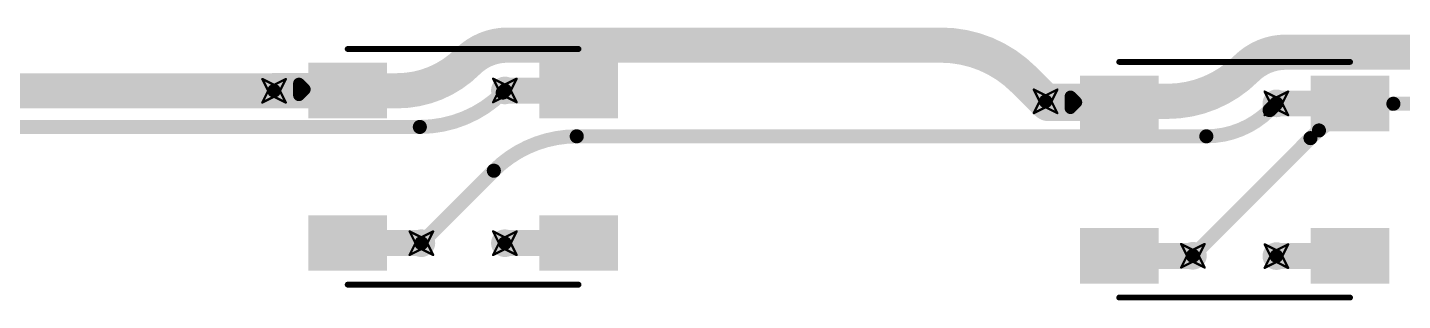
# Model space of a CAD drawing. Header units: inches. Extents: x -11 to 1110, y -7 to 455.
# Drawn here: x 222.29 to 252.08, y 346.72 to 352.63 of the extents above; entities that cross this region are included whole.
import ezdxf

# ---------------------------------------------------------------- set-up
doc = ezdxf.new("R2010")
doc.units = ezdxf.units.IN
for name, color, linetype in [('Bottom Layer', 5, 'Continuous'), ('Drill Drawing', 1, 'Continuous'), ('Top Layer', 1, 'Continuous'), ('Top Overlay', 2, 'Continuous'), ('Top Paste', 8, 'Continuous'), ('Top Solder', 216, 'Continuous'), ('Via Holes', 16, 'Continuous')]:
    doc.layers.add(name, color=color, linetype=linetype)

# ---------------------------------------------------------------- blocks, each defined once
blk = doc.blocks.new('WS2812B_B_W_187')
at = {"layer": 'Top Layer'}
for points in [[(-3.24999985, 2.15000078), (-1.75000031, 2.15000078), (-1.75000031, 1.15000278), (-3.24999985, 1.15000278)], [(3.24999985, 1.15000278), (1.75000031, 1.15000278), (1.75000031, 2.15000078), (3.24999985, 2.15000078)], [(-3.24999985, -1.15000024), (-1.75000031, -1.15000024), (-1.75000031, -2.14999824), (-3.24999985, -2.14999824)], [(1.75000031, -1.15000024), (3.24999985, -1.15000024), (3.24999985, -2.14999824), (1.75000031, -2.14999824)]]:
    blk.add_hatch(color=1, dxfattribs=at).paths.add_polyline_path(points)
at = {"layer": 'Top Paste'}
for points in [[(-3.24999985, 2.15000078), (-1.75000031, 2.15000078), (-1.75000031, 1.15000278), (-3.24999985, 1.15000278)], [(3.24999985, 1.15000278), (1.75000031, 1.15000278), (1.75000031, 2.15000078), (3.24999985, 2.15000078)], [(-3.24999985, -1.15000024), (-1.75000031, -1.15000024), (-1.75000031, -2.14999824), (-3.24999985, -2.14999824)], [(1.75000031, -1.15000024), (3.24999985, -1.15000024), (3.24999985, -2.14999824), (1.75000031, -2.14999824)]]:
    blk.add_hatch(color=8, dxfattribs=at).paths.add_polyline_path(points)
at = {"layer": 'Top Solder'}
for points in [[(-3.35159985, 2.25160078), (-1.64840031, 2.25160078), (-1.64840031, 1.04840278), (-3.35159985, 1.04840278)], [(3.35159985, 1.04840278), (1.64840031, 1.04840278), (1.64840031, 2.25160078), (3.35159985, 2.25160078)], [(-3.35159985, -1.04840024), (-1.64840031, -1.04840024), (-1.64840031, -2.25159824), (-3.35159985, -2.25159824)], [(1.64840031, -1.04840024), (3.35159985, -1.04840024), (3.35159985, -2.25159824), (1.64840031, -2.25159824)]]:
    blk.add_hatch(color=216, dxfattribs=at).paths.add_polyline_path(points)
at = {"layer": 'Top Overlay'}
for points in [[(-2.50000008, 2.55080008, 0.127, 0.127, 0), (2.50000008, 2.55080008, 0.127, 0.127, 0)], [(-3.556, 1.8034, 0.254, 0.254, 0), (-3.429, 1.6764, 0.254, 0.254, 0)], [(-3.556, 1.5494, 0.254, 0.254, 0), (-3.556, 1.8034, 0.254, 0.254, 0)], [(-3.556, 1.5494, 0.254, 0.254, 0), (-3.429, 1.6764, 0.254, 0.254, 0)], [(-2.50000008, -2.55079754, 0.127, 0.127, 0), (2.50000008, -2.55079754, 0.127, 0.127, 0)]]:
    blk.add_lwpolyline(points, format="xyseb", dxfattribs=at)
for points in [[(-2.53175008, 2.55080008, 0.0635, 0.0635, 1), (-2.46825008, 2.55080008, 0.0635, 0.0635, 1)], [(2.46825008, 2.55080008, 0.0635, 0.0635, 1), (2.53175008, 2.55080008, 0.0635, 0.0635, 1)], [(-3.619499999999999, 1.8034, 0.127, 0.127, 1), (-3.4925, 1.8034, 0.127, 0.127, 1)], [(-3.619499999999999, 1.8034, 0.127, 0.127, 1), (-3.4925, 1.8034, 0.127, 0.127, 1)], [(-3.4925, 1.6764, 0.127, 0.127, 1), (-3.3655, 1.6764, 0.127, 0.127, 1)], [(-3.4925, 1.6764, 0.127, 0.127, 1), (-3.3655, 1.6764, 0.127, 0.127, 1)], [(-3.619499999999999, 1.5494, 0.127, 0.127, 1), (-3.4925, 1.5494, 0.127, 0.127, 1)], [(-3.619499999999999, 1.5494, 0.127, 0.127, 1), (-3.4925, 1.5494, 0.127, 0.127, 1)], [(-2.53175008, -2.55079754, 0.0635, 0.0635, 1), (-2.46825008, -2.55079754, 0.0635, 0.0635, 1)], [(2.46825008, -2.55079754, 0.0635, 0.0635, 1), (2.53175008, -2.55079754, 0.0635, 0.0635, 1)]]:
    blk.add_lwpolyline(points, format="xyseb", close=True, dxfattribs=at)
blk = doc.blocks.new('WS2812B_B_W_196')
at = {"layer": 'Top Layer'}
for points in [[(-3.24999985, 2.15000078), (-1.75000031, 2.15000078), (-1.75000031, 1.15000278), (-3.24999985, 1.15000278)], [(3.24999985, 1.15000278), (1.75000031, 1.15000278), (1.75000031, 2.15000078), (3.24999985, 2.15000078)], [(-3.24999985, -1.15000024), (-1.75000031, -1.15000024), (-1.75000031, -2.14999824), (-3.24999985, -2.14999824)], [(1.75000031, -1.15000024), (3.24999985, -1.15000024), (3.24999985, -2.14999824), (1.75000031, -2.14999824)]]:
    blk.add_hatch(color=1, dxfattribs=at).paths.add_polyline_path(points)
at = {"layer": 'Top Paste'}
for points in [[(-3.24999985, 2.15000078), (-1.75000031, 2.15000078), (-1.75000031, 1.15000278), (-3.24999985, 1.15000278)], [(3.24999985, 1.15000278), (1.75000031, 1.15000278), (1.75000031, 2.15000078), (3.24999985, 2.15000078)], [(-3.24999985, -1.15000024), (-1.75000031, -1.15000024), (-1.75000031, -2.14999824), (-3.24999985, -2.14999824)], [(1.75000031, -1.15000024), (3.24999985, -1.15000024), (3.24999985, -2.14999824), (1.75000031, -2.14999824)]]:
    blk.add_hatch(color=8, dxfattribs=at).paths.add_polyline_path(points)
at = {"layer": 'Top Solder'}
for points in [[(-3.35159985, 2.25160078), (-1.64840031, 2.25160078), (-1.64840031, 1.04840278), (-3.35159985, 1.04840278)], [(3.35159985, 1.04840278), (1.64840031, 1.04840278), (1.64840031, 2.25160078), (3.35159985, 2.25160078)], [(-3.35159985, -1.04840024), (-1.64840031, -1.04840024), (-1.64840031, -2.25159824), (-3.35159985, -2.25159824)], [(1.64840031, -1.04840024), (3.35159985, -1.04840024), (3.35159985, -2.25159824), (1.64840031, -2.25159824)]]:
    blk.add_hatch(color=216, dxfattribs=at).paths.add_polyline_path(points)
at = {"layer": 'Top Overlay'}
for points in [[(-2.50000008, 2.55080008, 0.127, 0.127, 0), (2.50000008, 2.55080008, 0.127, 0.127, 0)], [(-3.556, 1.8034, 0.254, 0.254, 0), (-3.429, 1.6764, 0.254, 0.254, 0)], [(-3.556, 1.5494, 0.254, 0.254, 0), (-3.556, 1.8034, 0.254, 0.254, 0)], [(-3.556, 1.5494, 0.254, 0.254, 0), (-3.429, 1.6764, 0.254, 0.254, 0)], [(-2.50000008, -2.55079754, 0.127, 0.127, 0), (2.50000008, -2.55079754, 0.127, 0.127, 0)]]:
    blk.add_lwpolyline(points, format="xyseb", dxfattribs=at)
for points in [[(-2.53175008, 2.55080008, 0.0635, 0.0635, 1), (-2.46825008, 2.55080008, 0.0635, 0.0635, 1)], [(2.46825008, 2.55080008, 0.0635, 0.0635, 1), (2.53175008, 2.55080008, 0.0635, 0.0635, 1)], [(-3.619499999999999, 1.8034, 0.127, 0.127, 1), (-3.4925, 1.8034, 0.127, 0.127, 1)], [(-3.619499999999999, 1.8034, 0.127, 0.127, 1), (-3.4925, 1.8034, 0.127, 0.127, 1)], [(-3.4925, 1.6764, 0.127, 0.127, 1), (-3.3655, 1.6764, 0.127, 0.127, 1)], [(-3.4925, 1.6764, 0.127, 0.127, 1), (-3.3655, 1.6764, 0.127, 0.127, 1)], [(-3.619499999999999, 1.5494, 0.127, 0.127, 1), (-3.4925, 1.5494, 0.127, 0.127, 1)], [(-3.619499999999999, 1.5494, 0.127, 0.127, 1), (-3.4925, 1.5494, 0.127, 0.127, 1)], [(-2.53175008, -2.55079754, 0.0635, 0.0635, 1), (-2.46825008, -2.55079754, 0.0635, 0.0635, 1)], [(2.46825008, -2.55079754, 0.0635, 0.0635, 1), (2.53175008, -2.55079754, 0.0635, 0.0635, 1)]]:
    blk.add_lwpolyline(points, format="xyseb", close=True, dxfattribs=at)

msp = doc.modelspace()

# ---------------------------------------------------------------- hatches: boundary and pattern name
at = {"layer": 'Bottom Layer'}
h = msp.add_hatch(color=5, dxfattribs=at)
edge = h.paths.add_edge_path()
edge.add_arc((227.63156912, 351.2588098), 0.2999994, 0, 360)
h = msp.add_hatch(color=5, dxfattribs=at)
edge = h.paths.add_edge_path()
edge.add_arc((232.63156928, 351.2655916), 0.2999994, 0, 360)
h = msp.add_hatch(color=5, dxfattribs=at)
edge = h.paths.add_edge_path()
edge.add_arc((244.34476912, 351.02979832), 0.2999994, 0, 360)
h = msp.add_hatch(color=5, dxfattribs=at)
edge = h.paths.add_edge_path()
edge.add_arc((249.34476928, 350.9861916), 0.2999994, 0, 360)
h = msp.add_hatch(color=5, dxfattribs=at)
edge = h.paths.add_edge_path()
edge.add_arc((230.8228302, 347.95880878), 0.2999994, 0, 360)
h = msp.add_hatch(color=5, dxfattribs=at)
edge = h.paths.add_edge_path()
edge.add_arc((232.63156928, 347.95880878), 0.2999994, 0, 360)
h = msp.add_hatch(color=5, dxfattribs=at)
edge = h.paths.add_edge_path()
edge.add_arc((247.5360302, 347.68619058), 0.2999994, 0, 360)
h = msp.add_hatch(color=5, dxfattribs=at)
edge = h.paths.add_edge_path()
edge.add_arc((249.34476928, 347.67940878), 0.2999994, 0, 360)
at = {"layer": 'Top Layer'}
h = msp.add_hatch(color=1, dxfattribs=at)
edge = h.paths.add_edge_path()
edge.add_arc((227.63156912, 351.2588098), 0.2999994, 0, 360)
h = msp.add_hatch(color=1, dxfattribs=at)
edge = h.paths.add_edge_path()
edge.add_arc((232.63156928, 351.2655916), 0.2999994, 0, 360)
h = msp.add_hatch(color=1, dxfattribs=at)
edge = h.paths.add_edge_path()
edge.add_arc((244.34476912, 351.02979832), 0.2999994, 0, 360)
h = msp.add_hatch(color=1, dxfattribs=at)
edge = h.paths.add_edge_path()
edge.add_arc((249.34476928, 350.9861916), 0.2999994, 0, 360)
h = msp.add_hatch(color=1, dxfattribs=at)
edge = h.paths.add_edge_path()
edge.add_arc((230.8228302, 347.95880878), 0.2999994, 0, 360)
h = msp.add_hatch(color=1, dxfattribs=at)
edge = h.paths.add_edge_path()
edge.add_arc((232.63156928, 347.95880878), 0.2999994, 0, 360)
h = msp.add_hatch(color=1, dxfattribs=at)
edge = h.paths.add_edge_path()
edge.add_arc((247.5360302, 347.68619058), 0.2999994, 0, 360)
h = msp.add_hatch(color=1, dxfattribs=at)
edge = h.paths.add_edge_path()
edge.add_arc((249.34476928, 347.67940878), 0.2999994, 0, 360)
at = {"layer": 'Via Holes'}
h = msp.add_hatch(color=7, dxfattribs=at)
edge = h.paths.add_edge_path()
edge.add_arc((227.63156912, 351.2588098), 0.1499997, 0, 360)
h = msp.add_hatch(color=7, dxfattribs=at)
edge = h.paths.add_edge_path()
edge.add_arc((232.63156928, 351.2655916), 0.1499997, 0, 360)
h = msp.add_hatch(color=7, dxfattribs=at)
edge = h.paths.add_edge_path()
edge.add_arc((244.34476912, 351.02979832), 0.1499997, 0, 360)
h = msp.add_hatch(color=7, dxfattribs=at)
edge = h.paths.add_edge_path()
edge.add_arc((249.34476928, 350.9861916), 0.1499997, 0, 360)
h = msp.add_hatch(color=7, dxfattribs=at)
edge = h.paths.add_edge_path()
edge.add_arc((230.8228302, 347.95880878), 0.1499997, 0, 360)
h = msp.add_hatch(color=7, dxfattribs=at)
edge = h.paths.add_edge_path()
edge.add_arc((232.63156928, 347.95880878), 0.1499997, 0, 360)
h = msp.add_hatch(color=7, dxfattribs=at)
edge = h.paths.add_edge_path()
edge.add_arc((247.5360302, 347.68619058), 0.1499997, 0, 360)
h = msp.add_hatch(color=7, dxfattribs=at)
edge = h.paths.add_edge_path()
edge.add_arc((249.34476928, 347.67940878), 0.1499997, 0, 360)

# ---------------------------------------------------------------- linework, layer by layer
at = {"layer": 'Bottom Layer'}
for points in [[(231.8258, 351.8916, 0.7619999999999999, 0.7619999999999999, -0.198912367379658), (232.6842946, 352.2472, 0.7619999999999999, 0.7619999999999999, 0)], [(232.6842946, 352.2472, 0.7619999999999999, 0.7619999999999999, 0), (242.07526388, 352.2472, 0.7619999999999999, 0.7619999999999999, 0)], [(242.07526388, 352.2472, 0.7619999999999999, 0.7619999999999999, -0.198912367379658), (243.87131566, 351.50325178, 0.7619999999999999, 0.7619999999999999, 0)], [(248.6914, 351.7392, 0.7619999999999999, 0.7619999999999999, -0.198912367379658), (249.5498946, 352.0948, 0.7619999999999999, 0.7619999999999999, 0)], [(249.5498946, 352.0948, 0.7619999999999999, 0.7619999999999999, 0), (261.0357999999999, 352.0948, 0.7619999999999999, 0.7619999999999999, 0)], [(231.8258, 351.8916, 0.7619999999999999, 0.7619999999999999, -0.198912367379658), (230.29810938, 351.2588098, 0.7619999999999999, 0.7619999999999999, 0)], [(248.6914, 351.7392, 0.7619999999999999, 0.7619999999999999, -0.198912367379658), (246.97875166, 351.02979832, 0.7619999999999999, 0.7619999999999999, 0)], [(243.87131566, 351.50325178, 0.7619999999999999, 0.7619999999999999, 0), (244.34476912, 351.02979832, 0.7619999999999999, 0.7619999999999999, 0)], [(214.81419318, 351.2588098, 0.7619999999999999, 0.7619999999999999, 0), (227.63156912, 351.2588098, 0.7619999999999999, 0.7619999999999999, 0)], [(227.63156912, 351.2588098, 0.7619999999999999, 0.7619999999999999, 0), (230.29810938, 351.2588098, 0.7619999999999999, 0.7619999999999999, 0)], [(232.58572482, 351.21974714, 0.3048, 0.3048, -0.198912367379658), (230.78967304, 350.47579892, 0.3048, 0.3048, 0)], [(232.58572482, 351.21974714, 0.3048, 0.3048, 0), (232.63156928, 351.2655916, 0.3048, 0.3048, 0)], [(244.34476912, 351.02979832, 0.7619999999999999, 0.7619999999999999, 0), (246.97875166, 351.02979832, 0.7619999999999999, 0.7619999999999999, 0)], [(249.1984983, 350.83992062, 0.3048, 0.3048, -0.1987697869327947), (247.8278, 350.27259892, 0.3048, 0.3048, 0)], [(249.19925014, 350.84067246, 0.3048, 0.3048, -0.0001371575436038712), (249.1984983, 350.83992062, 0.3048, 0.3048, 0)], [(249.19925014, 350.84067246, 0.3048, 0.3048, 0), (249.34476928, 350.9861916, 0.3048, 0.3048, 0)], [(250.26650734, 350.39959892, 0.3048, 0.3048, -0.1736838308166836), (251.87914318, 350.9772, 0.3048, 0.3048, 0)], [(251.87914318, 350.9772, 0.3048, 0.3048, 0), (263.38925732, 350.9772, 0.3048, 0.3048, 0)], [(218.6947239, 350.47579892, 0.3048, 0.3048, 0), (230.78967304, 350.47579892, 0.3048, 0.3048, 0)], [(232.39267212, 349.5286507, 0.3048, 0.3048, -0.198912367379658), (234.1887239, 350.27259892, 0.3048, 0.3048, 0)], [(234.1887239, 350.27259892, 0.3048, 0.3048, 0), (247.8278, 350.27259892, 0.3048, 0.3048, 0)], [(247.5360302, 347.68619058, 0.3048, 0.3048, 0), (250.0830914, 350.23325178, 0.3048, 0.3048, 0)], [(250.0830914, 350.23325178, 0.3048, 0.3048, -0.02438605065124484), (250.26650734, 350.39959892, 0.3048, 0.3048, 0)], [(230.8228302, 347.95880878, 0.3048, 0.3048, 0), (232.39267212, 349.5286507, 0.3048, 0.3048, 0)]]:
    msp.add_lwpolyline(points, format="xyseb", dxfattribs=at)
for points in [[(232.4937946, 352.2472, 0.3809999999999999, 0.3809999999999999, 1), (232.8747946, 352.2472, 0.3809999999999999, 0.3809999999999999, 1)], [(232.4937946, 352.2472, 0.3809999999999999, 0.3809999999999999, 1), (232.8747946, 352.2472, 0.3809999999999999, 0.3809999999999999, 1)], [(241.88476388, 352.2472, 0.3809999999999999, 0.3809999999999999, 1), (242.26576388, 352.2472, 0.3809999999999999, 0.3809999999999999, 1)], [(241.88476388, 352.2472, 0.3809999999999999, 0.3809999999999999, 1), (242.26576388, 352.2472, 0.3809999999999999, 0.3809999999999999, 1)], [(249.3593946, 352.0948, 0.3809999999999999, 0.3809999999999999, 1), (249.7403946, 352.0948, 0.3809999999999999, 0.3809999999999999, 1)], [(249.3593946, 352.0948, 0.3809999999999999, 0.3809999999999999, 1), (249.7403946, 352.0948, 0.3809999999999999, 0.3809999999999999, 1)], [(231.6353, 351.8916, 0.3809999999999999, 0.3809999999999999, 1), (232.0163, 351.8916, 0.3809999999999999, 0.3809999999999999, 1)], [(231.6353, 351.8916, 0.3809999999999999, 0.3809999999999999, 1), (232.0163, 351.8916, 0.3809999999999999, 0.3809999999999999, 1)], [(248.5009, 351.7392, 0.3809999999999999, 0.3809999999999999, 1), (248.8819, 351.7392, 0.3809999999999999, 0.3809999999999999, 1)], [(248.5009, 351.7392, 0.3809999999999999, 0.3809999999999999, 1), (248.8819, 351.7392, 0.3809999999999999, 0.3809999999999999, 1)], [(243.68081566, 351.50325178, 0.3809999999999999, 0.3809999999999999, 1), (244.06181566, 351.50325178, 0.3809999999999999, 0.3809999999999999, 1)], [(243.68081566, 351.50325178, 0.3809999999999999, 0.3809999999999999, 1), (244.06181566, 351.50325178, 0.3809999999999999, 0.3809999999999999, 1)], [(227.44106912, 351.2588098, 0.3809999999999999, 0.3809999999999999, 1), (227.82206912, 351.2588098, 0.3809999999999999, 0.3809999999999999, 1)], [(227.44106912, 351.2588098, 0.3809999999999999, 0.3809999999999999, 1), (227.82206912, 351.2588098, 0.3809999999999999, 0.3809999999999999, 1)], [(230.10760938, 351.2588098, 0.3809999999999999, 0.3809999999999999, 1), (230.48860938, 351.2588098, 0.3809999999999999, 0.3809999999999999, 1)], [(230.10760938, 351.2588098, 0.3809999999999999, 0.3809999999999999, 1), (230.48860938, 351.2588098, 0.3809999999999999, 0.3809999999999999, 1)], [(232.50952482, 351.21974714, 0.1524, 0.1524, 1), (232.66192482, 351.21974714, 0.1524, 0.1524, 1)], [(232.50952482, 351.21974714, 0.1524, 0.1524, 1), (232.66192482, 351.21974714, 0.1524, 0.1524, 1)], [(232.55536928, 351.2655916, 0.1524, 0.1524, 1), (232.70776928, 351.2655916, 0.1524, 0.1524, 1)], [(244.15426912, 351.02979832, 0.3809999999999999, 0.3809999999999999, 1), (244.53526912, 351.02979832, 0.3809999999999999, 0.3809999999999999, 1)], [(244.15426912, 351.02979832, 0.3809999999999999, 0.3809999999999999, 1), (244.53526912, 351.02979832, 0.3809999999999999, 0.3809999999999999, 1)], [(246.78825166, 351.02979832, 0.3809999999999999, 0.3809999999999999, 1), (247.16925166, 351.02979832, 0.3809999999999999, 0.3809999999999999, 1)], [(246.78825166, 351.02979832, 0.3809999999999999, 0.3809999999999999, 1), (247.16925166, 351.02979832, 0.3809999999999999, 0.3809999999999999, 1)], [(249.1222983, 350.83992062, 0.1524, 0.1524, 1), (249.2746983, 350.83992062, 0.1524, 0.1524, 1)], [(249.1222983, 350.83992062, 0.1524, 0.1524, 1), (249.2746983, 350.83992062, 0.1524, 0.1524, 1)], [(249.12305014, 350.84067246, 0.1524, 0.1524, 1), (249.27545014, 350.84067246, 0.1524, 0.1524, 1)], [(249.12305014, 350.84067246, 0.1524, 0.1524, 1), (249.27545014, 350.84067246, 0.1524, 0.1524, 1)], [(249.26856928, 350.9861916, 0.1524, 0.1524, 1), (249.42096928, 350.9861916, 0.1524, 0.1524, 1)], [(251.80294318, 350.9772, 0.1524, 0.1524, 1), (251.95534318, 350.9772, 0.1524, 0.1524, 1)], [(251.80294318, 350.9772, 0.1524, 0.1524, 1), (251.95534318, 350.9772, 0.1524, 0.1524, 1)], [(230.71347304, 350.47579892, 0.1524, 0.1524, 1), (230.86587304, 350.47579892, 0.1524, 0.1524, 1)], [(230.71347304, 350.47579892, 0.1524, 0.1524, 1), (230.86587304, 350.47579892, 0.1524, 0.1524, 1)], [(234.1125239, 350.27259892, 0.1524, 0.1524, 1), (234.2649239, 350.27259892, 0.1524, 0.1524, 1)], [(234.1125239, 350.27259892, 0.1524, 0.1524, 1), (234.2649239, 350.27259892, 0.1524, 0.1524, 1)], [(247.7516, 350.27259892, 0.1524, 0.1524, 1), (247.904, 350.27259892, 0.1524, 0.1524, 1)], [(247.7516, 350.27259892, 0.1524, 0.1524, 1), (247.904, 350.27259892, 0.1524, 0.1524, 1)], [(250.0068914, 350.23325178, 0.1524, 0.1524, 1), (250.1592914, 350.23325178, 0.1524, 0.1524, 1)], [(250.0068914, 350.23325178, 0.1524, 0.1524, 1), (250.1592914, 350.23325178, 0.1524, 0.1524, 1)], [(250.19030734, 350.39959892, 0.1524, 0.1524, 1), (250.34270734, 350.39959892, 0.1524, 0.1524, 1)], [(250.19030734, 350.39959892, 0.1524, 0.1524, 1), (250.34270734, 350.39959892, 0.1524, 0.1524, 1)], [(232.31647212, 349.5286507, 0.1524, 0.1524, 1), (232.46887212, 349.5286507, 0.1524, 0.1524, 1)], [(232.31647212, 349.5286507, 0.1524, 0.1524, 1), (232.46887212, 349.5286507, 0.1524, 0.1524, 1)], [(230.7466302, 347.95880878, 0.1524, 0.1524, 1), (230.8990302, 347.95880878, 0.1524, 0.1524, 1)], [(247.4598302, 347.68619058, 0.1524, 0.1524, 1), (247.6122302, 347.68619058, 0.1524, 0.1524, 1)]]:
    msp.add_lwpolyline(points, format="xyseb", close=True, dxfattribs=at)
at = {"layer": 'Drill Drawing'}
for points in [[(227.37756912, 351.5128098, 0.0508, 0.0508, 0), (227.63156912, 351.3858098, 0.0508, 0.0508, 0)], [(227.37756912, 351.5128098, 0.0508, 0.0508, 0), (227.50456912, 351.2588098, 0.0508, 0.0508, 0)], [(227.63156912, 351.3858098, 0.0508, 0.0508, 0), (227.88556912, 351.5128098, 0.0508, 0.0508, 0)], [(227.75856912, 351.2588098, 0.0508, 0.0508, 0), (227.88556912, 351.5128098, 0.0508, 0.0508, 0)], [(232.37756928, 351.5195916, 0.0508, 0.0508, 0), (232.63156928, 351.3925915999999, 0.0508, 0.0508, 0)], [(232.37756928, 351.5195916, 0.0508, 0.0508, 0), (232.50456928, 351.2655916, 0.0508, 0.0508, 0)], [(232.63156928, 351.3925915999999, 0.0508, 0.0508, 0), (232.88556928, 351.5195916, 0.0508, 0.0508, 0)], [(232.75856928, 351.2655916, 0.0508, 0.0508, 0), (232.88556928, 351.5195916, 0.0508, 0.0508, 0)], [(227.37756912, 351.0048098, 0.0508, 0.0508, 0), (227.50456912, 351.2588098, 0.0508, 0.0508, 0)], [(227.75856912, 351.2588098, 0.0508, 0.0508, 0), (227.88556912, 351.0048098, 0.0508, 0.0508, 0)], [(232.37756928, 351.0115916, 0.0508, 0.0508, 0), (232.50456928, 351.2655916, 0.0508, 0.0508, 0)], [(232.75856928, 351.2655916, 0.0508, 0.0508, 0), (232.88556928, 351.0115916, 0.0508, 0.0508, 0)], [(244.09076912, 351.28379832, 0.0508, 0.0508, 0), (244.34476912, 351.15679832, 0.0508, 0.0508, 0)], [(244.09076912, 351.28379832, 0.0508, 0.0508, 0), (244.21776912, 351.02979832, 0.0508, 0.0508, 0)], [(244.34476912, 351.15679832, 0.0508, 0.0508, 0), (244.59876912, 351.28379832, 0.0508, 0.0508, 0)], [(244.47176912, 351.02979832, 0.0508, 0.0508, 0), (244.59876912, 351.28379832, 0.0508, 0.0508, 0)], [(249.09076928, 351.2401915999999, 0.0508, 0.0508, 0), (249.34476928, 351.1131916, 0.0508, 0.0508, 0)], [(249.09076928, 351.2401915999999, 0.0508, 0.0508, 0), (249.21776928, 350.9861916, 0.0508, 0.0508, 0)], [(249.34476928, 351.1131916, 0.0508, 0.0508, 0), (249.59876928, 351.2401915999999, 0.0508, 0.0508, 0)], [(249.47176928, 350.9861916, 0.0508, 0.0508, 0), (249.59876928, 351.2401915999999, 0.0508, 0.0508, 0)], [(227.37756912, 351.0048098, 0.0508, 0.0508, 0), (227.63156912, 351.1318098, 0.0508, 0.0508, 0)], [(227.63156912, 351.1318098, 0.0508, 0.0508, 0), (227.88556912, 351.0048098, 0.0508, 0.0508, 0)], [(232.37756928, 351.0115916, 0.0508, 0.0508, 0), (232.63156928, 351.1385916, 0.0508, 0.0508, 0)], [(232.63156928, 351.1385916, 0.0508, 0.0508, 0), (232.88556928, 351.0115916, 0.0508, 0.0508, 0)], [(244.09076912, 350.77579832, 0.0508, 0.0508, 0), (244.21776912, 351.02979832, 0.0508, 0.0508, 0)], [(244.09076912, 350.77579832, 0.0508, 0.0508, 0), (244.34476912, 350.90279832, 0.0508, 0.0508, 0)], [(244.34476912, 350.90279832, 0.0508, 0.0508, 0), (244.59876912, 350.77579832, 0.0508, 0.0508, 0)], [(244.47176912, 351.02979832, 0.0508, 0.0508, 0), (244.59876912, 350.77579832, 0.0508, 0.0508, 0)], [(249.09076928, 350.7321916, 0.0508, 0.0508, 0), (249.21776928, 350.9861916, 0.0508, 0.0508, 0)], [(249.09076928, 350.7321916, 0.0508, 0.0508, 0), (249.34476928, 350.8591916, 0.0508, 0.0508, 0)], [(249.34476928, 350.8591916, 0.0508, 0.0508, 0), (249.59876928, 350.7321916, 0.0508, 0.0508, 0)], [(249.47176928, 350.9861916, 0.0508, 0.0508, 0), (249.59876928, 350.7321916, 0.0508, 0.0508, 0)], [(230.5688302, 348.21280878, 0.0508, 0.0508, 0), (230.8228302, 348.08580878, 0.0508, 0.0508, 0)], [(230.5688302, 348.21280878, 0.0508, 0.0508, 0), (230.6958302, 347.95880878, 0.0508, 0.0508, 0)], [(230.8228302, 348.08580878, 0.0508, 0.0508, 0), (231.0768302, 348.21280878, 0.0508, 0.0508, 0)], [(230.9498302, 347.95880878, 0.0508, 0.0508, 0), (231.0768302, 348.21280878, 0.0508, 0.0508, 0)], [(232.37756928, 348.21280878, 0.0508, 0.0508, 0), (232.63156928, 348.08580878, 0.0508, 0.0508, 0)], [(232.37756928, 348.21280878, 0.0508, 0.0508, 0), (232.50456928, 347.95880878, 0.0508, 0.0508, 0)], [(232.63156928, 348.08580878, 0.0508, 0.0508, 0), (232.88556928, 348.21280878, 0.0508, 0.0508, 0)], [(232.75856928, 347.95880878, 0.0508, 0.0508, 0), (232.88556928, 348.21280878, 0.0508, 0.0508, 0)], [(230.5688302, 347.70480878, 0.0508, 0.0508, 0), (230.6958302, 347.95880878, 0.0508, 0.0508, 0)], [(230.9498302, 347.95880878, 0.0508, 0.0508, 0), (231.0768302, 347.70480878, 0.0508, 0.0508, 0)], [(232.37756928, 347.70480878, 0.0508, 0.0508, 0), (232.50456928, 347.95880878, 0.0508, 0.0508, 0)], [(232.75856928, 347.95880878, 0.0508, 0.0508, 0), (232.88556928, 347.70480878, 0.0508, 0.0508, 0)], [(247.2820302, 347.94019058, 0.0508, 0.0508, 0), (247.5360302, 347.81319058, 0.0508, 0.0508, 0)], [(247.2820302, 347.94019058, 0.0508, 0.0508, 0), (247.4090302, 347.68619058, 0.0508, 0.0508, 0)], [(247.5360302, 347.81319058, 0.0508, 0.0508, 0), (247.7900302, 347.94019058, 0.0508, 0.0508, 0)], [(247.6630302, 347.68619058, 0.0508, 0.0508, 0), (247.7900302, 347.94019058, 0.0508, 0.0508, 0)], [(249.09076928, 347.93340878, 0.0508, 0.0508, 0), (249.34476928, 347.80640878, 0.0508, 0.0508, 0)], [(249.09076928, 347.93340878, 0.0508, 0.0508, 0), (249.21776928, 347.67940878, 0.0508, 0.0508, 0)], [(249.34476928, 347.80640878, 0.0508, 0.0508, 0), (249.59876928, 347.93340878, 0.0508, 0.0508, 0)], [(249.47176928, 347.67940878, 0.0508, 0.0508, 0), (249.59876928, 347.93340878, 0.0508, 0.0508, 0)], [(230.5688302, 347.70480878, 0.0508, 0.0508, 0), (230.8228302, 347.83180878, 0.0508, 0.0508, 0)], [(230.8228302, 347.83180878, 0.0508, 0.0508, 0), (231.0768302, 347.70480878, 0.0508, 0.0508, 0)], [(232.37756928, 347.70480878, 0.0508, 0.0508, 0), (232.63156928, 347.83180878, 0.0508, 0.0508, 0)], [(232.63156928, 347.83180878, 0.0508, 0.0508, 0), (232.88556928, 347.70480878, 0.0508, 0.0508, 0)], [(247.2820302, 347.43219058, 0.0508, 0.0508, 0), (247.4090302, 347.68619058, 0.0508, 0.0508, 0)], [(247.6630302, 347.68619058, 0.0508, 0.0508, 0), (247.7900302, 347.43219058, 0.0508, 0.0508, 0)], [(249.09076928, 347.4254087799999, 0.0508, 0.0508, 0), (249.21776928, 347.67940878, 0.0508, 0.0508, 0)], [(249.47176928, 347.67940878, 0.0508, 0.0508, 0), (249.59876928, 347.4254087799999, 0.0508, 0.0508, 0)], [(247.2820302, 347.43219058, 0.0508, 0.0508, 0), (247.5360302, 347.5591905799999, 0.0508, 0.0508, 0)], [(247.5360302, 347.5591905799999, 0.0508, 0.0508, 0), (247.7900302, 347.43219058, 0.0508, 0.0508, 0)], [(249.09076928, 347.4254087799999, 0.0508, 0.0508, 0), (249.34476928, 347.55240878, 0.0508, 0.0508, 0)], [(249.34476928, 347.55240878, 0.0508, 0.0508, 0), (249.59876928, 347.4254087799999, 0.0508, 0.0508, 0)]]:
    msp.add_lwpolyline(points, format="xyseb", dxfattribs=at)
for points in [[(227.36486912, 351.5128098, 0.0254, 0.0254, 1), (227.39026912, 351.5128098, 0.0254, 0.0254, 1)], [(227.36486912, 351.5128098, 0.0254, 0.0254, 1), (227.39026912, 351.5128098, 0.0254, 0.0254, 1)], [(227.87286912, 351.5128098, 0.0254, 0.0254, 1), (227.89826912, 351.5128098, 0.0254, 0.0254, 1)], [(227.87286912, 351.5128098, 0.0254, 0.0254, 1), (227.89826912, 351.5128098, 0.0254, 0.0254, 1)], [(232.36486928, 351.5195916, 0.0254, 0.0254, 1), (232.39026928, 351.5195916, 0.0254, 0.0254, 1)], [(232.36486928, 351.5195916, 0.0254, 0.0254, 1), (232.39026928, 351.5195916, 0.0254, 0.0254, 1)], [(232.87286928, 351.5195916, 0.0254, 0.0254, 1), (232.89826928, 351.5195916, 0.0254, 0.0254, 1)], [(232.87286928, 351.5195916, 0.0254, 0.0254, 1), (232.89826928, 351.5195916, 0.0254, 0.0254, 1)], [(227.49186912, 351.2588098, 0.0254, 0.0254, 1), (227.51726912, 351.2588098, 0.0254, 0.0254, 1)], [(227.49186912, 351.2588098, 0.0254, 0.0254, 1), (227.51726912, 351.2588098, 0.0254, 0.0254, 1)], [(227.61886912, 351.3858098, 0.0254, 0.0254, 1), (227.64426912, 351.3858098, 0.0254, 0.0254, 1)], [(227.61886912, 351.3858098, 0.0254, 0.0254, 1), (227.64426912, 351.3858098, 0.0254, 0.0254, 1)], [(227.74586912, 351.2588098, 0.0254, 0.0254, 1), (227.77126912, 351.2588098, 0.0254, 0.0254, 1)], [(227.74586912, 351.2588098, 0.0254, 0.0254, 1), (227.77126912, 351.2588098, 0.0254, 0.0254, 1)], [(232.49186928, 351.2655916, 0.0254, 0.0254, 1), (232.51726928, 351.2655916, 0.0254, 0.0254, 1)], [(232.49186928, 351.2655916, 0.0254, 0.0254, 1), (232.51726928, 351.2655916, 0.0254, 0.0254, 1)], [(232.61886928, 351.3925915999999, 0.0254, 0.0254, 1), (232.64426928, 351.3925915999999, 0.0254, 0.0254, 1)], [(232.61886928, 351.3925915999999, 0.0254, 0.0254, 1), (232.64426928, 351.3925915999999, 0.0254, 0.0254, 1)], [(232.74586928, 351.2655916, 0.0254, 0.0254, 1), (232.77126928, 351.2655916, 0.0254, 0.0254, 1)], [(232.74586928, 351.2655916, 0.0254, 0.0254, 1), (232.77126928, 351.2655916, 0.0254, 0.0254, 1)], [(244.07806912, 351.28379832, 0.0254, 0.0254, 1), (244.10346912, 351.28379832, 0.0254, 0.0254, 1)], [(244.07806912, 351.28379832, 0.0254, 0.0254, 1), (244.10346912, 351.28379832, 0.0254, 0.0254, 1)], [(244.33206912, 351.15679832, 0.0254, 0.0254, 1), (244.35746912, 351.15679832, 0.0254, 0.0254, 1)], [(244.33206912, 351.15679832, 0.0254, 0.0254, 1), (244.35746912, 351.15679832, 0.0254, 0.0254, 1)], [(244.58606912, 351.28379832, 0.0254, 0.0254, 1), (244.61146912, 351.28379832, 0.0254, 0.0254, 1)], [(244.58606912, 351.28379832, 0.0254, 0.0254, 1), (244.61146912, 351.28379832, 0.0254, 0.0254, 1)], [(249.07806928, 351.2401915999999, 0.0254, 0.0254, 1), (249.10346928, 351.2401915999999, 0.0254, 0.0254, 1)], [(249.07806928, 351.2401915999999, 0.0254, 0.0254, 1), (249.10346928, 351.2401915999999, 0.0254, 0.0254, 1)], [(249.58606928, 351.2401915999999, 0.0254, 0.0254, 1), (249.61146928, 351.2401915999999, 0.0254, 0.0254, 1)], [(249.58606928, 351.2401915999999, 0.0254, 0.0254, 1), (249.61146928, 351.2401915999999, 0.0254, 0.0254, 1)], [(227.36486912, 351.0048098, 0.0254, 0.0254, 1), (227.39026912, 351.0048098, 0.0254, 0.0254, 1)], [(227.36486912, 351.0048098, 0.0254, 0.0254, 1), (227.39026912, 351.0048098, 0.0254, 0.0254, 1)], [(227.61886912, 351.1318098, 0.0254, 0.0254, 1), (227.64426912, 351.1318098, 0.0254, 0.0254, 1)], [(227.61886912, 351.1318098, 0.0254, 0.0254, 1), (227.64426912, 351.1318098, 0.0254, 0.0254, 1)], [(227.87286912, 351.0048098, 0.0254, 0.0254, 1), (227.89826912, 351.0048098, 0.0254, 0.0254, 1)], [(227.87286912, 351.0048098, 0.0254, 0.0254, 1), (227.89826912, 351.0048098, 0.0254, 0.0254, 1)], [(232.36486928, 351.0115916, 0.0254, 0.0254, 1), (232.39026928, 351.0115916, 0.0254, 0.0254, 1)], [(232.36486928, 351.0115916, 0.0254, 0.0254, 1), (232.39026928, 351.0115916, 0.0254, 0.0254, 1)], [(232.61886928, 351.1385916, 0.0254, 0.0254, 1), (232.64426928, 351.1385916, 0.0254, 0.0254, 1)], [(232.61886928, 351.1385916, 0.0254, 0.0254, 1), (232.64426928, 351.1385916, 0.0254, 0.0254, 1)], [(232.87286928, 351.0115916, 0.0254, 0.0254, 1), (232.89826928, 351.0115916, 0.0254, 0.0254, 1)], [(232.87286928, 351.0115916, 0.0254, 0.0254, 1), (232.89826928, 351.0115916, 0.0254, 0.0254, 1)], [(244.20506912, 351.02979832, 0.0254, 0.0254, 1), (244.23046912, 351.02979832, 0.0254, 0.0254, 1)], [(244.20506912, 351.02979832, 0.0254, 0.0254, 1), (244.23046912, 351.02979832, 0.0254, 0.0254, 1)], [(244.33206912, 350.90279832, 0.0254, 0.0254, 1), (244.35746912, 350.90279832, 0.0254, 0.0254, 1)], [(244.33206912, 350.90279832, 0.0254, 0.0254, 1), (244.35746912, 350.90279832, 0.0254, 0.0254, 1)], [(244.45906912, 351.02979832, 0.0254, 0.0254, 1), (244.48446912, 351.02979832, 0.0254, 0.0254, 1)], [(244.45906912, 351.02979832, 0.0254, 0.0254, 1), (244.48446912, 351.02979832, 0.0254, 0.0254, 1)], [(249.20506928, 350.9861916, 0.0254, 0.0254, 1), (249.23046928, 350.9861916, 0.0254, 0.0254, 1)], [(249.20506928, 350.9861916, 0.0254, 0.0254, 1), (249.23046928, 350.9861916, 0.0254, 0.0254, 1)], [(249.33206928, 351.1131916, 0.0254, 0.0254, 1), (249.35746928, 351.1131916, 0.0254, 0.0254, 1)], [(249.33206928, 351.1131916, 0.0254, 0.0254, 1), (249.35746928, 351.1131916, 0.0254, 0.0254, 1)], [(249.33206928, 350.8591916, 0.0254, 0.0254, 1), (249.35746928, 350.8591916, 0.0254, 0.0254, 1)], [(249.33206928, 350.8591916, 0.0254, 0.0254, 1), (249.35746928, 350.8591916, 0.0254, 0.0254, 1)], [(249.45906928, 350.9861916, 0.0254, 0.0254, 1), (249.48446928, 350.9861916, 0.0254, 0.0254, 1)], [(249.45906928, 350.9861916, 0.0254, 0.0254, 1), (249.48446928, 350.9861916, 0.0254, 0.0254, 1)], [(244.07806912, 350.77579832, 0.0254, 0.0254, 1), (244.10346912, 350.77579832, 0.0254, 0.0254, 1)], [(244.07806912, 350.77579832, 0.0254, 0.0254, 1), (244.10346912, 350.77579832, 0.0254, 0.0254, 1)], [(244.58606912, 350.77579832, 0.0254, 0.0254, 1), (244.61146912, 350.77579832, 0.0254, 0.0254, 1)], [(244.58606912, 350.77579832, 0.0254, 0.0254, 1), (244.61146912, 350.77579832, 0.0254, 0.0254, 1)], [(249.07806928, 350.7321916, 0.0254, 0.0254, 1), (249.10346928, 350.7321916, 0.0254, 0.0254, 1)], [(249.07806928, 350.7321916, 0.0254, 0.0254, 1), (249.10346928, 350.7321916, 0.0254, 0.0254, 1)], [(249.58606928, 350.7321916, 0.0254, 0.0254, 1), (249.61146928, 350.7321916, 0.0254, 0.0254, 1)], [(249.58606928, 350.7321916, 0.0254, 0.0254, 1), (249.61146928, 350.7321916, 0.0254, 0.0254, 1)], [(230.5561302, 348.21280878, 0.0254, 0.0254, 1), (230.5815302, 348.21280878, 0.0254, 0.0254, 1)], [(230.5561302, 348.21280878, 0.0254, 0.0254, 1), (230.5815302, 348.21280878, 0.0254, 0.0254, 1)], [(231.0641302, 348.21280878, 0.0254, 0.0254, 1), (231.0895302, 348.21280878, 0.0254, 0.0254, 1)], [(231.0641302, 348.21280878, 0.0254, 0.0254, 1), (231.0895302, 348.21280878, 0.0254, 0.0254, 1)], [(232.36486928, 348.21280878, 0.0254, 0.0254, 1), (232.39026928, 348.21280878, 0.0254, 0.0254, 1)], [(232.36486928, 348.21280878, 0.0254, 0.0254, 1), (232.39026928, 348.21280878, 0.0254, 0.0254, 1)], [(232.87286928, 348.21280878, 0.0254, 0.0254, 1), (232.89826928, 348.21280878, 0.0254, 0.0254, 1)], [(232.87286928, 348.21280878, 0.0254, 0.0254, 1), (232.89826928, 348.21280878, 0.0254, 0.0254, 1)], [(230.6831302, 347.95880878, 0.0254, 0.0254, 1), (230.7085302, 347.95880878, 0.0254, 0.0254, 1)], [(230.6831302, 347.95880878, 0.0254, 0.0254, 1), (230.7085302, 347.95880878, 0.0254, 0.0254, 1)], [(230.8101302, 348.08580878, 0.0254, 0.0254, 1), (230.8355302, 348.08580878, 0.0254, 0.0254, 1)], [(230.8101302, 348.08580878, 0.0254, 0.0254, 1), (230.8355302, 348.08580878, 0.0254, 0.0254, 1)], [(230.9371302, 347.95880878, 0.0254, 0.0254, 1), (230.9625302, 347.95880878, 0.0254, 0.0254, 1)], [(230.9371302, 347.95880878, 0.0254, 0.0254, 1), (230.9625302, 347.95880878, 0.0254, 0.0254, 1)], [(232.49186928, 347.95880878, 0.0254, 0.0254, 1), (232.51726928, 347.95880878, 0.0254, 0.0254, 1)], [(232.49186928, 347.95880878, 0.0254, 0.0254, 1), (232.51726928, 347.95880878, 0.0254, 0.0254, 1)], [(232.61886928, 348.08580878, 0.0254, 0.0254, 1), (232.64426928, 348.08580878, 0.0254, 0.0254, 1)], [(232.61886928, 348.08580878, 0.0254, 0.0254, 1), (232.64426928, 348.08580878, 0.0254, 0.0254, 1)], [(232.74586928, 347.95880878, 0.0254, 0.0254, 1), (232.77126928, 347.95880878, 0.0254, 0.0254, 1)], [(232.74586928, 347.95880878, 0.0254, 0.0254, 1), (232.77126928, 347.95880878, 0.0254, 0.0254, 1)], [(247.2693302, 347.94019058, 0.0254, 0.0254, 1), (247.2947302, 347.94019058, 0.0254, 0.0254, 1)], [(247.2693302, 347.94019058, 0.0254, 0.0254, 1), (247.2947302, 347.94019058, 0.0254, 0.0254, 1)], [(247.7773302, 347.94019058, 0.0254, 0.0254, 1), (247.8027302, 347.94019058, 0.0254, 0.0254, 1)], [(247.7773302, 347.94019058, 0.0254, 0.0254, 1), (247.8027302, 347.94019058, 0.0254, 0.0254, 1)], [(249.07806928, 347.93340878, 0.0254, 0.0254, 1), (249.10346928, 347.93340878, 0.0254, 0.0254, 1)], [(249.07806928, 347.93340878, 0.0254, 0.0254, 1), (249.10346928, 347.93340878, 0.0254, 0.0254, 1)], [(249.58606928, 347.93340878, 0.0254, 0.0254, 1), (249.61146928, 347.93340878, 0.0254, 0.0254, 1)], [(249.58606928, 347.93340878, 0.0254, 0.0254, 1), (249.61146928, 347.93340878, 0.0254, 0.0254, 1)], [(230.5561302, 347.70480878, 0.0254, 0.0254, 1), (230.5815302, 347.70480878, 0.0254, 0.0254, 1)], [(230.5561302, 347.70480878, 0.0254, 0.0254, 1), (230.5815302, 347.70480878, 0.0254, 0.0254, 1)], [(230.8101302, 347.83180878, 0.0254, 0.0254, 1), (230.8355302, 347.83180878, 0.0254, 0.0254, 1)], [(230.8101302, 347.83180878, 0.0254, 0.0254, 1), (230.8355302, 347.83180878, 0.0254, 0.0254, 1)], [(231.0641302, 347.70480878, 0.0254, 0.0254, 1), (231.0895302, 347.70480878, 0.0254, 0.0254, 1)], [(231.0641302, 347.70480878, 0.0254, 0.0254, 1), (231.0895302, 347.70480878, 0.0254, 0.0254, 1)], [(232.36486928, 347.70480878, 0.0254, 0.0254, 1), (232.39026928, 347.70480878, 0.0254, 0.0254, 1)], [(232.36486928, 347.70480878, 0.0254, 0.0254, 1), (232.39026928, 347.70480878, 0.0254, 0.0254, 1)], [(232.61886928, 347.83180878, 0.0254, 0.0254, 1), (232.64426928, 347.83180878, 0.0254, 0.0254, 1)], [(232.61886928, 347.83180878, 0.0254, 0.0254, 1), (232.64426928, 347.83180878, 0.0254, 0.0254, 1)], [(232.87286928, 347.70480878, 0.0254, 0.0254, 1), (232.89826928, 347.70480878, 0.0254, 0.0254, 1)], [(232.87286928, 347.70480878, 0.0254, 0.0254, 1), (232.89826928, 347.70480878, 0.0254, 0.0254, 1)], [(247.3963302, 347.68619058, 0.0254, 0.0254, 1), (247.4217302, 347.68619058, 0.0254, 0.0254, 1)], [(247.3963302, 347.68619058, 0.0254, 0.0254, 1), (247.4217302, 347.68619058, 0.0254, 0.0254, 1)], [(247.5233302, 347.81319058, 0.0254, 0.0254, 1), (247.5487302, 347.81319058, 0.0254, 0.0254, 1)], [(247.5233302, 347.81319058, 0.0254, 0.0254, 1), (247.5487302, 347.81319058, 0.0254, 0.0254, 1)], [(247.6503302, 347.68619058, 0.0254, 0.0254, 1), (247.6757302, 347.68619058, 0.0254, 0.0254, 1)], [(247.6503302, 347.68619058, 0.0254, 0.0254, 1), (247.6757302, 347.68619058, 0.0254, 0.0254, 1)], [(249.20506928, 347.67940878, 0.0254, 0.0254, 1), (249.23046928, 347.67940878, 0.0254, 0.0254, 1)], [(249.20506928, 347.67940878, 0.0254, 0.0254, 1), (249.23046928, 347.67940878, 0.0254, 0.0254, 1)], [(249.33206928, 347.80640878, 0.0254, 0.0254, 1), (249.35746928, 347.80640878, 0.0254, 0.0254, 1)], [(249.33206928, 347.80640878, 0.0254, 0.0254, 1), (249.35746928, 347.80640878, 0.0254, 0.0254, 1)], [(249.45906928, 347.67940878, 0.0254, 0.0254, 1), (249.48446928, 347.67940878, 0.0254, 0.0254, 1)], [(249.45906928, 347.67940878, 0.0254, 0.0254, 1), (249.48446928, 347.67940878, 0.0254, 0.0254, 1)], [(247.2693302, 347.43219058, 0.0254, 0.0254, 1), (247.2947302, 347.43219058, 0.0254, 0.0254, 1)], [(247.2693302, 347.43219058, 0.0254, 0.0254, 1), (247.2947302, 347.43219058, 0.0254, 0.0254, 1)], [(247.5233302, 347.5591905799999, 0.0254, 0.0254, 1), (247.5487302, 347.5591905799999, 0.0254, 0.0254, 1)], [(247.5233302, 347.5591905799999, 0.0254, 0.0254, 1), (247.5487302, 347.5591905799999, 0.0254, 0.0254, 1)], [(247.7773302, 347.43219058, 0.0254, 0.0254, 1), (247.8027302, 347.43219058, 0.0254, 0.0254, 1)], [(247.7773302, 347.43219058, 0.0254, 0.0254, 1), (247.8027302, 347.43219058, 0.0254, 0.0254, 1)], [(249.07806928, 347.4254087799999, 0.0254, 0.0254, 1), (249.10346928, 347.4254087799999, 0.0254, 0.0254, 1)], [(249.07806928, 347.4254087799999, 0.0254, 0.0254, 1), (249.10346928, 347.4254087799999, 0.0254, 0.0254, 1)], [(249.33206928, 347.55240878, 0.0254, 0.0254, 1), (249.35746928, 347.55240878, 0.0254, 0.0254, 1)], [(249.33206928, 347.55240878, 0.0254, 0.0254, 1), (249.35746928, 347.55240878, 0.0254, 0.0254, 1)], [(249.58606928, 347.4254087799999, 0.0254, 0.0254, 1), (249.61146928, 347.4254087799999, 0.0254, 0.0254, 1)], [(249.58606928, 347.4254087799999, 0.0254, 0.0254, 1), (249.61146928, 347.4254087799999, 0.0254, 0.0254, 1)]]:
    msp.add_lwpolyline(points, format="xyseb", close=True, dxfattribs=at)
at = {"layer": 'Top Layer'}
for points in [[(227.63156912, 351.2622007, 0.7619999999999999, 0.7619999999999999, 0), (229.22719966, 351.2622007, 0.7619999999999999, 0.7619999999999999, 0)], [(232.63156928, 351.2622007, 0.5588, 0.5588, 0), (234.22719982, 351.2622007, 0.5588, 0.5588, 0)], [(244.34476912, 351.02979832, 0.7619999999999999, 0.7619999999999999, 0), (244.35591718, 351.02979832, 0.7619999999999999, 0.7619999999999999, 0)], [(244.35591718, 351.02979832, 0.7619999999999999, 0.7619999999999999, 0), (244.4029148, 350.9828007, 0.7619999999999999, 0.7619999999999999, 0)], [(244.4029148, 350.9828007, 0.7619999999999999, 0.7619999999999999, 0), (245.94039966, 350.9828007, 0.7619999999999999, 0.7619999999999999, 0)], [(249.34476928, 350.9828007, 0.5588, 0.5588, 0), (250.94039982, 350.9828007, 0.5588, 0.5588, 0)], [(229.22719966, 347.96219968, 0.5588, 0.5588, 0), (230.8228302, 347.96219968, 0.5588, 0.5588, 0)], [(232.63156928, 347.96219968, 0.5588, 0.5588, 0), (234.22719982, 347.96219968, 0.5588, 0.5588, 0)], [(245.94039966, 347.68279968, 0.5588, 0.5588, 0), (247.5360302, 347.68279968, 0.5588, 0.5588, 0)], [(249.34476928, 347.68279968, 0.5588, 0.5588, 0), (250.94039982, 347.68279968, 0.5588, 0.5588, 0)]]:
    msp.add_lwpolyline(points, format="xyseb", dxfattribs=at)
for points in [[(227.44106912, 351.2622007, 0.3809999999999999, 0.3809999999999999, 1), (227.82206912, 351.2622007, 0.3809999999999999, 0.3809999999999999, 1)], [(229.03669966, 351.2622007, 0.3809999999999999, 0.3809999999999999, 1), (229.41769966, 351.2622007, 0.3809999999999999, 0.3809999999999999, 1)], [(232.49186928, 351.2622007, 0.2794, 0.2794, 1), (232.77126928, 351.2622007, 0.2794, 0.2794, 1)], [(234.08749982, 351.2622007, 0.2794, 0.2794, 1), (234.36689982, 351.2622007, 0.2794, 0.2794, 1)], [(244.15426912, 351.02979832, 0.3809999999999999, 0.3809999999999999, 1), (244.53526912, 351.02979832, 0.3809999999999999, 0.3809999999999999, 1)], [(244.16541718, 351.02979832, 0.3809999999999999, 0.3809999999999999, 1), (244.54641718, 351.02979832, 0.3809999999999999, 0.3809999999999999, 1)], [(244.16541718, 351.02979832, 0.3809999999999999, 0.3809999999999999, 1), (244.54641718, 351.02979832, 0.3809999999999999, 0.3809999999999999, 1)], [(244.2124148, 350.9828007, 0.3809999999999999, 0.3809999999999999, 1), (244.5934148, 350.9828007, 0.3809999999999999, 0.3809999999999999, 1)], [(244.2124148, 350.9828007, 0.3809999999999999, 0.3809999999999999, 1), (244.5934148, 350.9828007, 0.3809999999999999, 0.3809999999999999, 1)], [(245.74989966, 350.9828007, 0.3809999999999999, 0.3809999999999999, 1), (246.13089966, 350.9828007, 0.3809999999999999, 0.3809999999999999, 1)], [(249.20506928, 350.9828007, 0.2794, 0.2794, 1), (249.48446928, 350.9828007, 0.2794, 0.2794, 1)], [(250.80069982, 350.9828007, 0.2794, 0.2794, 1), (251.08009982, 350.9828007, 0.2794, 0.2794, 1)], [(229.08749966, 347.96219968, 0.2794, 0.2794, 1), (229.36689966, 347.96219968, 0.2794, 0.2794, 1)], [(230.6831302, 347.96219968, 0.2794, 0.2794, 1), (230.9625302, 347.96219968, 0.2794, 0.2794, 1)], [(232.49186928, 347.96219968, 0.2794, 0.2794, 1), (232.77126928, 347.96219968, 0.2794, 0.2794, 1)], [(234.08749982, 347.96219968, 0.2794, 0.2794, 1), (234.36689982, 347.96219968, 0.2794, 0.2794, 1)], [(245.80069966, 347.68279968, 0.2794, 0.2794, 1), (246.08009966, 347.68279968, 0.2794, 0.2794, 1)], [(247.3963302, 347.68279968, 0.2794, 0.2794, 1), (247.6757302, 347.68279968, 0.2794, 0.2794, 1)], [(249.20506928, 347.68279968, 0.2794, 0.2794, 1), (249.48446928, 347.68279968, 0.2794, 0.2794, 1)], [(250.80069982, 347.68279968, 0.2794, 0.2794, 1), (251.08009982, 347.68279968, 0.2794, 0.2794, 1)]]:
    msp.add_lwpolyline(points, format="xyseb", close=True, dxfattribs=at)

# ---------------------------------------------------------------- block references
for name, p in [('WS2812B_B_W_196', (231.72719974, 349.61219892)), ('WS2812B_B_W_187', (248.44039974, 349.33279892))]:
    msp.add_blockref(name, p)

doc.saveas('drawing.dxf')
